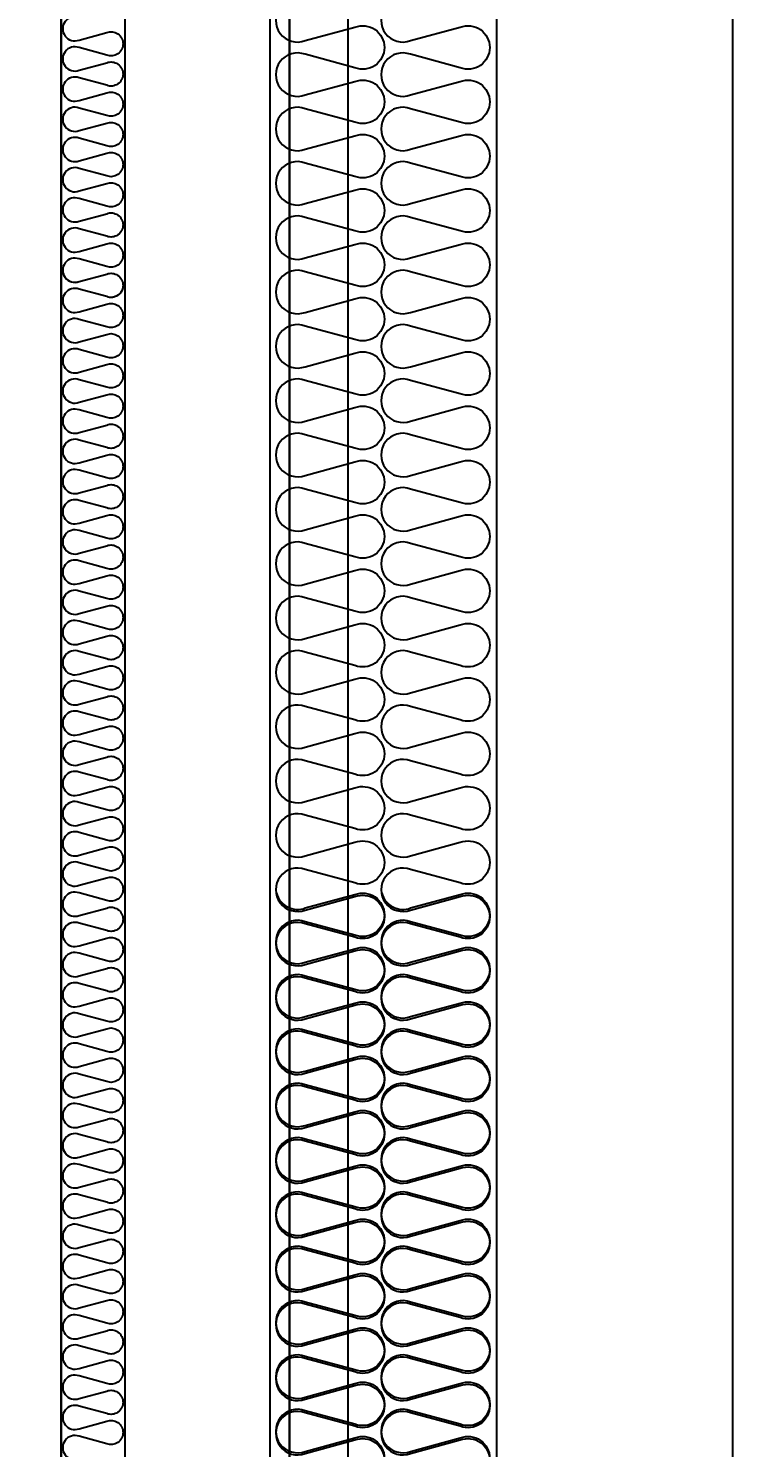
# Model space of a CAD drawing. Header units: millimetres. Extents: x 3692 to 33099, y 2878 to 23673.
# Drawn here: x 7260 to 7727, y 10110 to 11048 of the extents above; entities that cross this region are included whole.
import ezdxf

# ---------------------------------------------------------------- set-up
doc = ezdxf.new("R2010")
doc.units = ezdxf.units.MM
doc.linetypes.add('HIDDEN', pattern=[0.375, 0.25, -0.125])
for name, color, linetype in [('SMS', 220, 'Continuous'), ('냉각탑', 4, 'Continuous'), ('냉각탑_dim', 1, 'Continuous')]:
    doc.layers.add(name, color=color, linetype=linetype)
doc.styles.add('HY울릉도L', font='')
doc.styles.get('HY울릉도L').set_extended_font_data('HY울릉도L')
doc.dimstyles.new('성지DIM', dxfattribs={"dimtxt": 3.5, "dimasz": 3, "dimexe": 1, "dimexo": 2.5, "dimgap": 2, "dimtad": 1, "dimdec": 0, "dimzin": 3, "dimdsep": 46, "dimtxsty": 'HY울릉도L', "dimblk": 'ARCHTICK', "dimcen": -2, "dimclrd": 256, "dimclre": 256, "dimclrt": 7, "dimadec": 0, "dimazin": 0, "dimtfac": 1, "dimtdec": 0, "dimtofl": 0, "dimtmove": 0, "dimatfit": 3, "dimfxl": 1, "dimtolj": 1, "dimtzin": 0, "dimlwe": -1, "dimarcsym": 0})

# ---------------------------------------------------------------- blocks, each defined once
blk = doc.blocks.new('_ArchTick')
at = {"color": 0, "linetype": 'ByBlock', "const_width": 0.15}
blk.add_lwpolyline([(-0.5, -0.5), (0.5, 0.5)], dxfattribs=at)
blk = doc.blocks.new('*D328')
at = {"layer": 'Defpoints', "color": 0, "transparency": 16777216}
for p in [(6624.28, 12602.74), (7281.47, 12602.74), (7281.47, 9602.74)]:
    blk.add_point(p, dxfattribs=at)
at = {"layer": '냉각탑_dim', "transparency": 16777216}
for p, q in [((7181.47, 12602.74), (6584.28, 12602.74)), ((7181.47, 9602.74), (6584.28, 9602.74))]:
    blk.add_line(p, q, dxfattribs=at)
at = {"layer": '냉각탑_dim', "lineweight": -2, "transparency": 16777216}
blk.add_line((6624.28, 9602.74), (6624.28, 12602.74), dxfattribs=at)
at = {"layer": '냉각탑_dim', "lineweight": -2, "transparency": 16777216, "xscale": 120, "yscale": 120, "zscale": 120}
for p, rotation in [((6624.28, 12602.74), 90), ((6624.28, 9602.74), 270)]:
    blk.add_blockref('_ArchTick', p, dxfattribs=dict(at, rotation=rotation))
at = {"layer": '냉각탑_dim', "color": 7, "transparency": 16777216, "insert": (6474.28, 11102.74), "char_height": 140, "attachment_point": 5, "rotation": 90, "style": 'HY울릉도L'}
blk.add_mtext('\\A1;3000', dxfattribs=at)
blk = doc.blocks.new('3')
for p, q in [((7281.47, 12602.74), (7281.47, 9602.74)), ((7432.4, 12235.24), (7432.4, 10073.37)), ((7470.84, 12235.24), (7470.84, 10073.37))]:
    blk.add_line(p, q)
at = {"color": 7}
for p, q in [((7281.47, 12602.74), (7281.47, 9602.74)), ((7323.47, 12602.74), (7323.47, 9682.74)), ((7419.27, 12563.44), (7419.27, 9602.74)), ((7569.27, 12563.44), (7569.27, 9602.74)), ((7725.27, 12563.44), (7725.27, 9602.74))]:
    blk.add_line(p, q, dxfattribs=at)
at = {"ltscale": 500}
blk.add_lwpolyline([(7281.47, 12602.74), (10281.22, 12602.74), (10281.22, 9602.74), (7281.47, 9602.74)], close=True, dxfattribs=at)
at = {"layer": 'SMS', "color": 5}
for points in [[(7293.24, 11055.55, 1.449198), (7293.24, 11040.62), (7311.52, 11045.57, -0.524856), (7322.33, 11038.11, -0.524856), (7311.52, 11030.65), (7293.24, 11035.6, 1.449198), (7293.24, 11020.67), (7311.52, 11025.62, -0.524856), (7322.33, 11018.16, -0.524856), (7311.52, 11010.7), (7293.24, 11015.65, 1.449198), (7293.24, 11000.72), (7311.52, 11005.67, -0.524856), (7322.33, 10998.21, -0.524856), (7311.52, 10990.75), (7293.24, 10995.7, 1.449198), (7293.24, 10980.77), (7311.52, 10985.72, -0.524856), (7322.33, 10978.26, -0.524856), (7311.52, 10970.8), (7293.24, 10975.75, 1.449198), (7293.24, 10960.82), (7311.52, 10965.77, -0.524856), (7322.33, 10958.31, -0.524856), (7311.52, 10950.85), (7293.24, 10955.8, 1.449198), (7293.24, 10940.87), (7311.52, 10945.82, -0.524856), (7322.33, 10938.36, -0.524856), (7311.52, 10930.9), (7293.24, 10935.85, 1.449198), (7293.24, 10920.92), (7311.52, 10925.87, -0.524856), (7322.33, 10918.41, -0.524856), (7311.52, 10910.95), (7293.24, 10915.9, 1.449198), (7293.24, 10900.97), (7311.52, 10905.92, -0.524856), (7322.33, 10898.46, -0.524856), (7311.52, 10891), (7293.24, 10895.95, 1.449198), (7293.24, 10881.02), (7311.52, 10885.97, -0.524856), (7322.33, 10878.51, -0.417249), (7314.27, 10870.53)], [(7442.75, 11067.09, 1.449198), (7442.75, 11040.23), (7475.64, 11049.13, -0.524856), (7495.1, 11035.7, -0.524856), (7475.64, 11022.27), (7442.75, 11031.18, 1.449198), (7442.75, 11004.32), (7475.64, 11013.22, -0.524856), (7495.1, 10999.79, -0.524856), (7475.64, 10986.36), (7442.75, 10995.27, 1.449198), (7442.75, 10968.41), (7475.64, 10977.31, -0.524856), (7495.1, 10963.88, -0.524856), (7475.64, 10950.45), (7442.75, 10959.36, 1.449198), (7442.75, 10932.5), (7475.64, 10941.4, -0.524856), (7495.1, 10927.97, -0.524856), (7475.64, 10914.54), (7442.75, 10923.45, 1.449198), (7442.75, 10896.59), (7475.64, 10905.49, -0.524856), (7495.1, 10892.06, -0.524856), (7475.64, 10878.63), (7442.75, 10887.54, 1.449198), (7442.75, 10860.68), (7475.64, 10869.58, -0.524856), (7495.1, 10856.15, -0.524856), (7475.64, 10842.72), (7442.75, 10851.63, 1.449198), (7442.75, 10824.77), (7475.64, 10833.67, -0.524856), (7495.1, 10820.24, -0.524856), (7475.64, 10806.81), (7442.75, 10815.72, 1.449198), (7442.75, 10788.86), (7475.64, 10797.76, -0.524856), (7495.1, 10784.33, -0.524856), (7475.64, 10770.9), (7442.75, 10779.81, 1.449198), (7442.75, 10752.95), (7475.64, 10761.85, -0.524856), (7495.1, 10748.42, -0.524856), (7475.64, 10734.99), (7442.75, 10743.9, 1.449198), (7442.75, 10717.04), (7475.64, 10725.94, -0.524856), (7495.1, 10712.51, -0.524856), (7475.64, 10699.08), (7442.75, 10707.99, 1.449198), (7442.75, 10681.13), (7475.64, 10690.03, -0.524856), (7495.1, 10676.6, -0.524856), (7475.64, 10663.17), (7442.75, 10672.08, 1.449198), (7442.75, 10645.22), (7475.64, 10654.12, -0.524856), (7495.1, 10640.69, -0.524856), (7475.64, 10627.26), (7442.75, 10636.17, 1.449198), (7442.75, 10609.31), (7475.64, 10618.21, -0.524856), (7495.1, 10604.78, -0.524856), (7475.64, 10591.35), (7442.75, 10600.26, 1.449198), (7442.75, 10573.4), (7475.64, 10582.3, -0.524856), (7495.1, 10568.87, -0.524856), (7475.64, 10555.44), (7442.75, 10564.35, 1.449198), (7442.75, 10537.49), (7475.64, 10546.39, -0.524856), (7495.1, 10532.96, -0.524856), (7475.64, 10519.53), (7442.75, 10528.44, 1.449198), (7442.75, 10501.58), (7475.64, 10510.48, -0.524856), (7495.1, 10497.05, -0.524856), (7475.64, 10483.62), (7442.75, 10492.53, 1.449198), (7442.75, 10465.67), (7475.64, 10474.57, -0.524856), (7495.1, 10461.14, -0.524856), (7475.64, 10447.71), (7442.75, 10456.62, 1.449198), (7442.75, 10429.76), (7475.64, 10438.66, -0.524856), (7495.1, 10425.23, -0.524856), (7475.64, 10411.8), (7442.75, 10420.71, 1.449198), (7442.75, 10393.85), (7475.64, 10402.75, -0.524856), (7495.1, 10389.32, -0.524856), (7475.64, 10375.89), (7442.75, 10384.8, 1.449198), (7442.75, 10357.94), (7475.64, 10366.84, -0.524856), (7495.1, 10353.41, -0.524856), (7475.64, 10339.98), (7442.75, 10348.89, 1.449198), (7442.75, 10322.03), (7475.64, 10330.93, -0.524856), (7495.1, 10317.5, -0.524856), (7475.64, 10304.07), (7442.75, 10312.98, 1.449198), (7442.75, 10286.12), (7475.64, 10295.02, -0.524856), (7495.1, 10281.59, -0.524856), (7475.64, 10268.16), (7442.75, 10277.07, 1.449198), (7442.75, 10250.21), (7475.64, 10259.11, -0.524856), (7495.1, 10245.68, -0.524856), (7475.64, 10232.25), (7442.75, 10241.16, 1.449198), (7442.75, 10214.3), (7475.64, 10223.2, -0.524856), (7495.1, 10209.77, -0.524856), (7475.64, 10196.34), (7442.75, 10205.25, 1.449198), (7442.75, 10178.39), (7475.64, 10187.29, -0.524856), (7495.1, 10173.86, -0.524856), (7475.64, 10160.43), (7442.75, 10169.34, 1.449198), (7442.75, 10142.48), (7475.64, 10151.38, -0.524856), (7495.1, 10137.95, -0.524856), (7475.64, 10124.52), (7442.75, 10133.43, 1.449198), (7442.75, 10106.57), (7475.64, 10115.47, -0.524856), (7495.1, 10102.04, -0.524856)], [(7512.37, 11067.09, 1.449198), (7512.37, 11040.23), (7545.27, 11049.13, -0.524856), (7564.73, 11035.7, -0.524856), (7545.27, 11022.27), (7512.37, 11031.18, 1.449198), (7512.37, 11004.32), (7545.27, 11013.22, -0.524856), (7564.73, 10999.79, -0.524856), (7545.27, 10986.36), (7512.37, 10995.27, 1.449198), (7512.37, 10968.41), (7545.27, 10977.31, -0.524856), (7564.73, 10963.88, -0.524856), (7545.27, 10950.45), (7512.37, 10959.36, 1.449198), (7512.37, 10932.5), (7545.27, 10941.4, -0.524856), (7564.73, 10927.97, -0.524856), (7545.27, 10914.54), (7512.37, 10923.45, 1.449198), (7512.37, 10896.59), (7545.27, 10905.49, -0.524856), (7564.73, 10892.06, -0.524856), (7545.27, 10878.63), (7512.37, 10887.54, 1.449198), (7512.37, 10860.68), (7545.27, 10869.58, -0.524856), (7564.73, 10856.15, -0.524856), (7545.27, 10842.72), (7512.37, 10851.63, 1.449198), (7512.37, 10824.77), (7545.27, 10833.67, -0.524856), (7564.73, 10820.24, -0.524856), (7545.27, 10806.81), (7512.37, 10815.72, 1.449198), (7512.37, 10788.86), (7545.27, 10797.76, -0.524856), (7564.73, 10784.33, -0.524856), (7545.27, 10770.9), (7512.37, 10779.81, 1.449198), (7512.37, 10752.95), (7545.27, 10761.85, -0.524856), (7564.73, 10748.42, -0.524856), (7545.27, 10734.99), (7512.37, 10743.9, 1.449198), (7512.37, 10717.04), (7545.27, 10725.94, -0.524856), (7564.73, 10712.51, -0.524856), (7545.27, 10699.08), (7512.37, 10707.99, 1.449198), (7512.37, 10681.13), (7545.27, 10690.03, -0.524856), (7564.73, 10676.6, -0.524856), (7545.27, 10663.17), (7512.37, 10672.08, 1.449198), (7512.37, 10645.22), (7545.27, 10654.12, -0.524856), (7564.73, 10640.69, -0.524856), (7545.27, 10627.26), (7512.37, 10636.17, 1.449198), (7512.37, 10609.31), (7545.27, 10618.21, -0.524856), (7564.73, 10604.78, -0.524856), (7545.27, 10591.35), (7512.37, 10600.26, 1.449198), (7512.37, 10573.4), (7545.27, 10582.3, -0.524856), (7564.73, 10568.87, -0.524856), (7545.27, 10555.44), (7512.37, 10564.35, 1.449198), (7512.37, 10537.49), (7545.27, 10546.39, -0.524856), (7564.73, 10532.96, -0.524856), (7545.27, 10519.53), (7512.37, 10528.44, 1.449198), (7512.37, 10501.58), (7545.27, 10510.48, -0.524856), (7564.73, 10497.05, -0.524856), (7545.27, 10483.62), (7512.37, 10492.53, 1.449198), (7512.37, 10465.67), (7545.27, 10474.57, -0.524856), (7564.73, 10461.14, -0.524856), (7545.27, 10447.71), (7512.37, 10456.62, 1.449198), (7512.37, 10429.76), (7545.27, 10438.66, -0.524856), (7564.73, 10425.23, -0.524856), (7545.27, 10411.8), (7512.37, 10420.71, 1.449198), (7512.37, 10393.85), (7545.27, 10402.75, -0.524856), (7564.73, 10389.32, -0.524856), (7545.27, 10375.89), (7512.37, 10384.8, 1.449198), (7512.37, 10357.94), (7545.27, 10366.84, -0.524856), (7564.73, 10353.41, -0.524856), (7545.27, 10339.98), (7512.37, 10348.89, 1.449198), (7512.37, 10322.03), (7545.27, 10330.93, -0.524856), (7564.73, 10317.5, -0.524856), (7545.27, 10304.07), (7512.37, 10312.98, 1.449198), (7512.37, 10286.12), (7545.27, 10295.02, -0.524856), (7564.73, 10281.59, -0.524856), (7545.27, 10268.16), (7512.37, 10277.07, 1.449198), (7512.37, 10250.21), (7545.27, 10259.11, -0.524856), (7564.73, 10245.68, -0.524856), (7545.27, 10232.25), (7512.37, 10241.16, 1.449198), (7512.37, 10214.3), (7545.27, 10223.2, -0.524856), (7564.73, 10209.77, -0.524856), (7545.27, 10196.34), (7512.37, 10205.25, 1.449198), (7512.37, 10178.39), (7545.27, 10187.29, -0.524856), (7564.73, 10173.86, -0.524856), (7545.27, 10160.43), (7512.37, 10169.34, 1.449198), (7512.37, 10142.48), (7545.27, 10151.38, -0.524856), (7564.73, 10137.95, -0.524856), (7545.27, 10124.52), (7512.37, 10133.43, 1.449198), (7512.37, 10106.57), (7545.27, 10115.47, -0.524856), (7564.73, 10102.04, -0.524856)], [(7282.68, 10886.49, 0.446849), (7293.24, 10881.02), (7311.52, 10885.97, -0.524856), (7322.33, 10878.51, -0.524856), (7311.52, 10871.05), (7293.24, 10876, 1.449198), (7293.24, 10861.07), (7311.52, 10866.02, -0.524856), (7322.33, 10858.56, -0.524856), (7311.52, 10851.1), (7293.24, 10856.05, 1.449198), (7293.24, 10841.12), (7311.52, 10846.07, -0.524856), (7322.33, 10838.61, -0.524856), (7311.52, 10831.15), (7293.24, 10836.1, 1.449198), (7293.24, 10821.17), (7311.52, 10826.12, -0.524856), (7322.33, 10818.66, -0.524856), (7311.52, 10811.2), (7293.24, 10816.15, 1.449198), (7293.24, 10801.22), (7311.52, 10806.17, -0.524856), (7322.33, 10798.71, -0.524856), (7311.52, 10791.25), (7293.24, 10796.2, 1.449198), (7293.24, 10781.27), (7311.52, 10786.22, -0.524856), (7322.33, 10778.76, -0.524856), (7311.52, 10771.3), (7293.24, 10776.25, 1.449198), (7293.24, 10761.32), (7311.52, 10766.27, -0.524856), (7322.33, 10758.81, -0.524856), (7311.52, 10751.35), (7293.24, 10756.3, 1.449198), (7293.24, 10741.37), (7311.52, 10746.32, -0.524856), (7322.33, 10738.86, -0.524856), (7311.52, 10731.4), (7293.24, 10736.35, 1.449198), (7293.24, 10721.42), (7311.52, 10726.37, -0.524856), (7322.33, 10718.91, -0.524856), (7311.52, 10711.45), (7293.24, 10716.4, 1.449198), (7293.24, 10701.47), (7311.52, 10706.42, -0.524856), (7322.33, 10698.96, -0.524856), (7311.52, 10691.5), (7293.24, 10696.45, 1.449198), (7293.24, 10681.52), (7311.52, 10686.47, -0.524856), (7322.33, 10679.01, -0.524856), (7311.52, 10671.55), (7293.24, 10676.5, 1.449198), (7293.24, 10661.57), (7311.52, 10666.52, -0.524856), (7322.33, 10659.06, -0.524856), (7311.52, 10651.6), (7293.24, 10656.55, 1.449198), (7293.24, 10641.62), (7311.52, 10646.57, -0.524856), (7322.33, 10639.11, -0.524856), (7311.52, 10631.65), (7293.24, 10636.6, 1.449198), (7293.24, 10621.67), (7311.52, 10626.62, -0.524856), (7322.33, 10619.16, -0.524856), (7311.52, 10611.7), (7293.24, 10616.65, 1.449198), (7293.24, 10601.72), (7311.52, 10606.67, -0.524856), (7322.33, 10599.21, -0.524856), (7311.52, 10591.75), (7293.24, 10596.7, 1.449198), (7293.24, 10581.77), (7311.52, 10586.72, -0.524856), (7322.33, 10579.26, -0.524856), (7311.52, 10571.8), (7293.24, 10576.75, 1.449198), (7293.24, 10561.82), (7311.52, 10566.77, -0.524856), (7322.33, 10559.31, -0.524856), (7311.52, 10551.85), (7293.24, 10556.8, 1.449198), (7293.24, 10541.87), (7311.52, 10546.82, -0.524856), (7322.33, 10539.36, -0.524856), (7311.52, 10531.9), (7293.24, 10536.85, 1.449198), (7293.24, 10521.92), (7311.52, 10526.87, -0.524856), (7322.33, 10519.41, -0.524856), (7311.52, 10511.95), (7293.24, 10516.9, 1.449198), (7293.24, 10501.97), (7311.52, 10506.92, -0.524856), (7322.33, 10499.46, -0.524856), (7311.52, 10492), (7293.24, 10496.95, 1.449198), (7293.24, 10482.02), (7311.52, 10486.97, -0.524856), (7322.33, 10479.51, -0.524856), (7311.52, 10472.05), (7293.24, 10477, 1.449198), (7293.24, 10462.07), (7311.52, 10467.02, -0.524856), (7322.33, 10459.56, -0.524856), (7311.52, 10452.1), (7293.24, 10457.05, 1.449198), (7293.24, 10442.12), (7311.52, 10447.07, -0.524856), (7322.33, 10439.61, -0.524856), (7311.52, 10432.15), (7293.24, 10437.1, 1.449198), (7293.24, 10422.17), (7311.52, 10427.12, -0.524856), (7322.33, 10419.66, -0.524856), (7311.52, 10412.2), (7293.24, 10417.15, 1.449198), (7293.24, 10402.22), (7311.52, 10407.17, -0.524856), (7322.33, 10399.71, -0.524856), (7311.52, 10392.25), (7293.24, 10397.2, 1.449198), (7293.24, 10382.27), (7311.52, 10387.22, -0.524856), (7322.33, 10379.76, -0.524856), (7311.52, 10372.3), (7293.24, 10377.25, 1.449198), (7293.24, 10362.32), (7311.52, 10367.27, -0.524856), (7322.33, 10359.81, -0.524856), (7311.52, 10352.35), (7293.24, 10357.3, 1.449198), (7293.24, 10342.37), (7311.52, 10347.32, -0.524856), (7322.33, 10339.86, -0.524856), (7311.52, 10332.4), (7293.24, 10337.35, 1.449198), (7293.24, 10322.42), (7311.52, 10327.37, -0.524856), (7322.33, 10319.91, -0.524856), (7311.52, 10312.45), (7293.24, 10317.4, 1.449198), (7293.24, 10302.47), (7311.52, 10307.42, -0.524856), (7322.33, 10299.96, -0.417249), (7314.27, 10291.98)], [(7423.74, 10476.89, 0.446849), (7442.75, 10467.05), (7475.64, 10475.95, -0.524856), (7495.1, 10462.52, -0.524856), (7475.64, 10449.09), (7442.75, 10458, 1.449198), (7442.75, 10431.14), (7475.64, 10440.04, -0.524856), (7495.1, 10426.61, -0.524856), (7475.64, 10413.18), (7442.75, 10422.09, 1.449198), (7442.75, 10395.23), (7475.64, 10404.13, -0.524856), (7495.1, 10390.7, -0.524856), (7475.64, 10377.27), (7442.75, 10386.18, 1.449198), (7442.75, 10359.32), (7475.64, 10368.22, -0.524856), (7495.1, 10354.79, -0.524856), (7475.64, 10341.36), (7442.75, 10350.27, 1.449198), (7442.75, 10323.41), (7475.64, 10332.31, -0.524856), (7495.1, 10318.88, -0.524856), (7475.64, 10305.45), (7442.75, 10314.36, 1.449198), (7442.75, 10287.5), (7475.64, 10296.4, -0.524856), (7495.1, 10282.97, -0.524856), (7475.64, 10269.54), (7442.75, 10278.45, 1.449198), (7442.75, 10251.59), (7475.64, 10260.49, -0.524856), (7495.1, 10247.06, -0.524856), (7475.64, 10233.63), (7442.75, 10242.54, 1.449198), (7442.75, 10215.68), (7475.64, 10224.58, -0.524856), (7495.1, 10211.15, -0.524856), (7475.64, 10197.72), (7442.75, 10206.63, 1.449198), (7442.75, 10179.77), (7475.64, 10188.67, -0.524856), (7495.1, 10175.24, -0.524856), (7475.64, 10161.81), (7442.75, 10170.72, 1.449198), (7442.75, 10143.86), (7475.64, 10152.76, -0.524856), (7495.1, 10139.33, -0.524856), (7475.64, 10125.9), (7442.75, 10134.81, 1.449198), (7442.75, 10107.95), (7475.64, 10116.85, -0.524856), (7495.1, 10103.42, -0.524856)], [(7493.36, 10476.89, 0.446849), (7512.37, 10467.05), (7545.27, 10475.95, -0.524856), (7564.73, 10462.52, -0.524856), (7545.27, 10449.09), (7512.37, 10458, 1.449198), (7512.37, 10431.14), (7545.27, 10440.04, -0.524856), (7564.73, 10426.61, -0.524856), (7545.27, 10413.18), (7512.37, 10422.09, 1.449198), (7512.37, 10395.23), (7545.27, 10404.13, -0.524856), (7564.73, 10390.7, -0.524856), (7545.27, 10377.27), (7512.37, 10386.18, 1.449198), (7512.37, 10359.32), (7545.27, 10368.22, -0.524856), (7564.73, 10354.79, -0.524856), (7545.27, 10341.36), (7512.37, 10350.27, 1.449198), (7512.37, 10323.41), (7545.27, 10332.31, -0.524856), (7564.73, 10318.88, -0.524856), (7545.27, 10305.45), (7512.37, 10314.36, 1.449198), (7512.37, 10287.5), (7545.27, 10296.4, -0.524856), (7564.73, 10282.97, -0.524856), (7545.27, 10269.54), (7512.37, 10278.45, 1.449198), (7512.37, 10251.59), (7545.27, 10260.49, -0.524856), (7564.73, 10247.06, -0.524856), (7545.27, 10233.63), (7512.37, 10242.54, 1.449198), (7512.37, 10215.68), (7545.27, 10224.58, -0.524856), (7564.73, 10211.15, -0.524856), (7545.27, 10197.72), (7512.37, 10206.63, 1.449198), (7512.37, 10179.77), (7545.27, 10188.67, -0.524856), (7564.73, 10175.24, -0.524856), (7545.27, 10161.81), (7512.37, 10170.72, 1.449198), (7512.37, 10143.86), (7545.27, 10152.76, -0.524856), (7564.73, 10139.33, -0.524856), (7545.27, 10125.9), (7512.37, 10134.81, 1.449198), (7512.37, 10107.95), (7545.27, 10116.85, -0.524856), (7564.73, 10103.42, -0.524856)], [(7282.68, 10307.94, 0.446849), (7293.24, 10302.47), (7311.52, 10307.42, -0.524856), (7322.33, 10299.96, -0.524856), (7311.52, 10292.5), (7293.24, 10297.45, 1.449198), (7293.24, 10282.52), (7311.52, 10287.47, -0.524856), (7322.33, 10280.01, -0.524856), (7311.52, 10272.55), (7293.24, 10277.5, 1.449198), (7293.24, 10262.57), (7311.52, 10267.52, -0.524856), (7322.33, 10260.06, -0.524856), (7311.52, 10252.6), (7293.24, 10257.55, 1.449198), (7293.24, 10242.62), (7311.52, 10247.57, -0.524856), (7322.33, 10240.11, -0.524856), (7311.52, 10232.65), (7293.24, 10237.6, 1.449198), (7293.24, 10222.67), (7311.52, 10227.62, -0.524856), (7322.33, 10220.16, -0.524856), (7311.52, 10212.7), (7293.24, 10217.65, 1.449198), (7293.24, 10202.72), (7311.52, 10207.67, -0.524856), (7322.33, 10200.21, -0.524856), (7311.52, 10192.75), (7293.24, 10197.7, 1.449198), (7293.24, 10182.77), (7311.52, 10187.72, -0.524856), (7322.33, 10180.26, -0.524856), (7311.52, 10172.8), (7293.24, 10177.75, 1.449198), (7293.24, 10162.82), (7311.52, 10167.77, -0.524856), (7322.33, 10160.31, -0.524856), (7311.52, 10152.85), (7293.24, 10157.8, 1.449198), (7293.24, 10142.87), (7311.52, 10147.82, -0.524856), (7322.33, 10140.36, -0.524856), (7311.52, 10132.9), (7293.24, 10137.85, 1.449198), (7293.24, 10122.92), (7311.52, 10127.87, -0.524856), (7322.33, 10120.41, -0.524856), (7311.52, 10112.95), (7293.24, 10117.9, 1.449198), (7293.24, 10102.97)]]:
    blk.add_lwpolyline(points, format="xyb", dxfattribs=at)
at = {"layer": '냉각탑', "color": 6, "linetype": 'HIDDEN'}
blk.add_line((7432.4, 9602.74), (7432.4, 12402.74), dxfattribs=at)
at = {"layer": '냉각탑', "ltscale": 30}
blk.add_line((7432.4, 9602.74), (7432.4, 12402.74), dxfattribs=at)

msp = doc.modelspace()

# ---------------------------------------------------------------- block references
msp.add_blockref('3', (0, 0))

# ---------------------------------------------------------------- dimensions: what is measured, and where the dimension line sits
at = {"layer": '냉각탑_dim'}
dim = msp.add_linear_dim(base=(6624.28, 12602.74), p1=(7281.47, 9602.74), p2=(7281.47, 12602.74), angle=90, dimstyle='성지DIM', override={"dimscale": 40}, dxfattribs=at)
dim.commit()
dim.dimension.update_dxf_attribs({"geometry": '*D328', "text_midpoint": (6474.28, 11102.74)})

doc.saveas('drawing.dxf')
